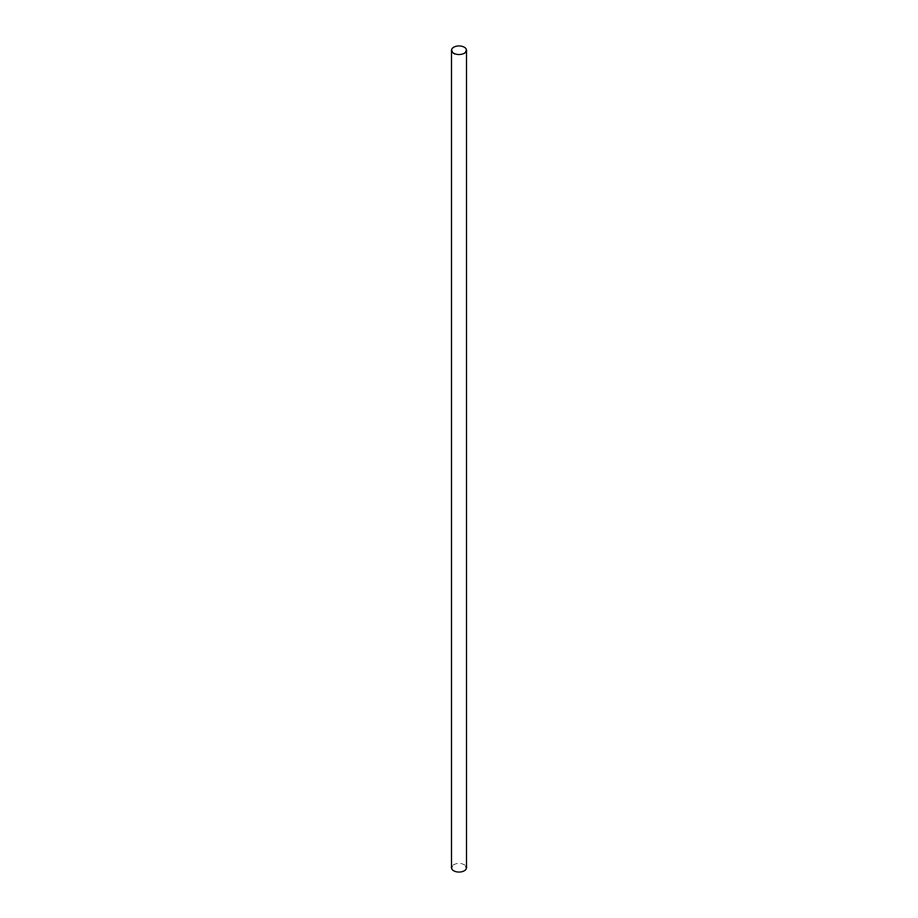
<?xml version="1.0" encoding="UTF-8"?>
<svg xmlns="http://www.w3.org/2000/svg" width="918" height="918" viewBox="0 0 918 918"><rect width="100%" height="100%" fill="white"/><g stroke="black" fill="none" stroke-linecap="round" stroke-linejoin="round"><path stroke-width="0.69" stroke-dasharray="4.59 3.44" d="M453.044 865.123A7.505 4.338 0 0 1 464.956 865.123"/><path stroke-width="1.38" d="M466.505 50.238L466.505 867.762M451.495 50.238L451.495 867.762M465.942 866.11A7.505 4.338 0 0 1 459 872.1A7.505 4.338 0 0 1 452.058 866.11M454.433 53.68A7.505 4.338 0 0 0 466.447 50.8A7.505 4.338 0 0 0 456.131 46.233A7.505 4.338 0 0 0 454.433 53.68"/></g></svg>
